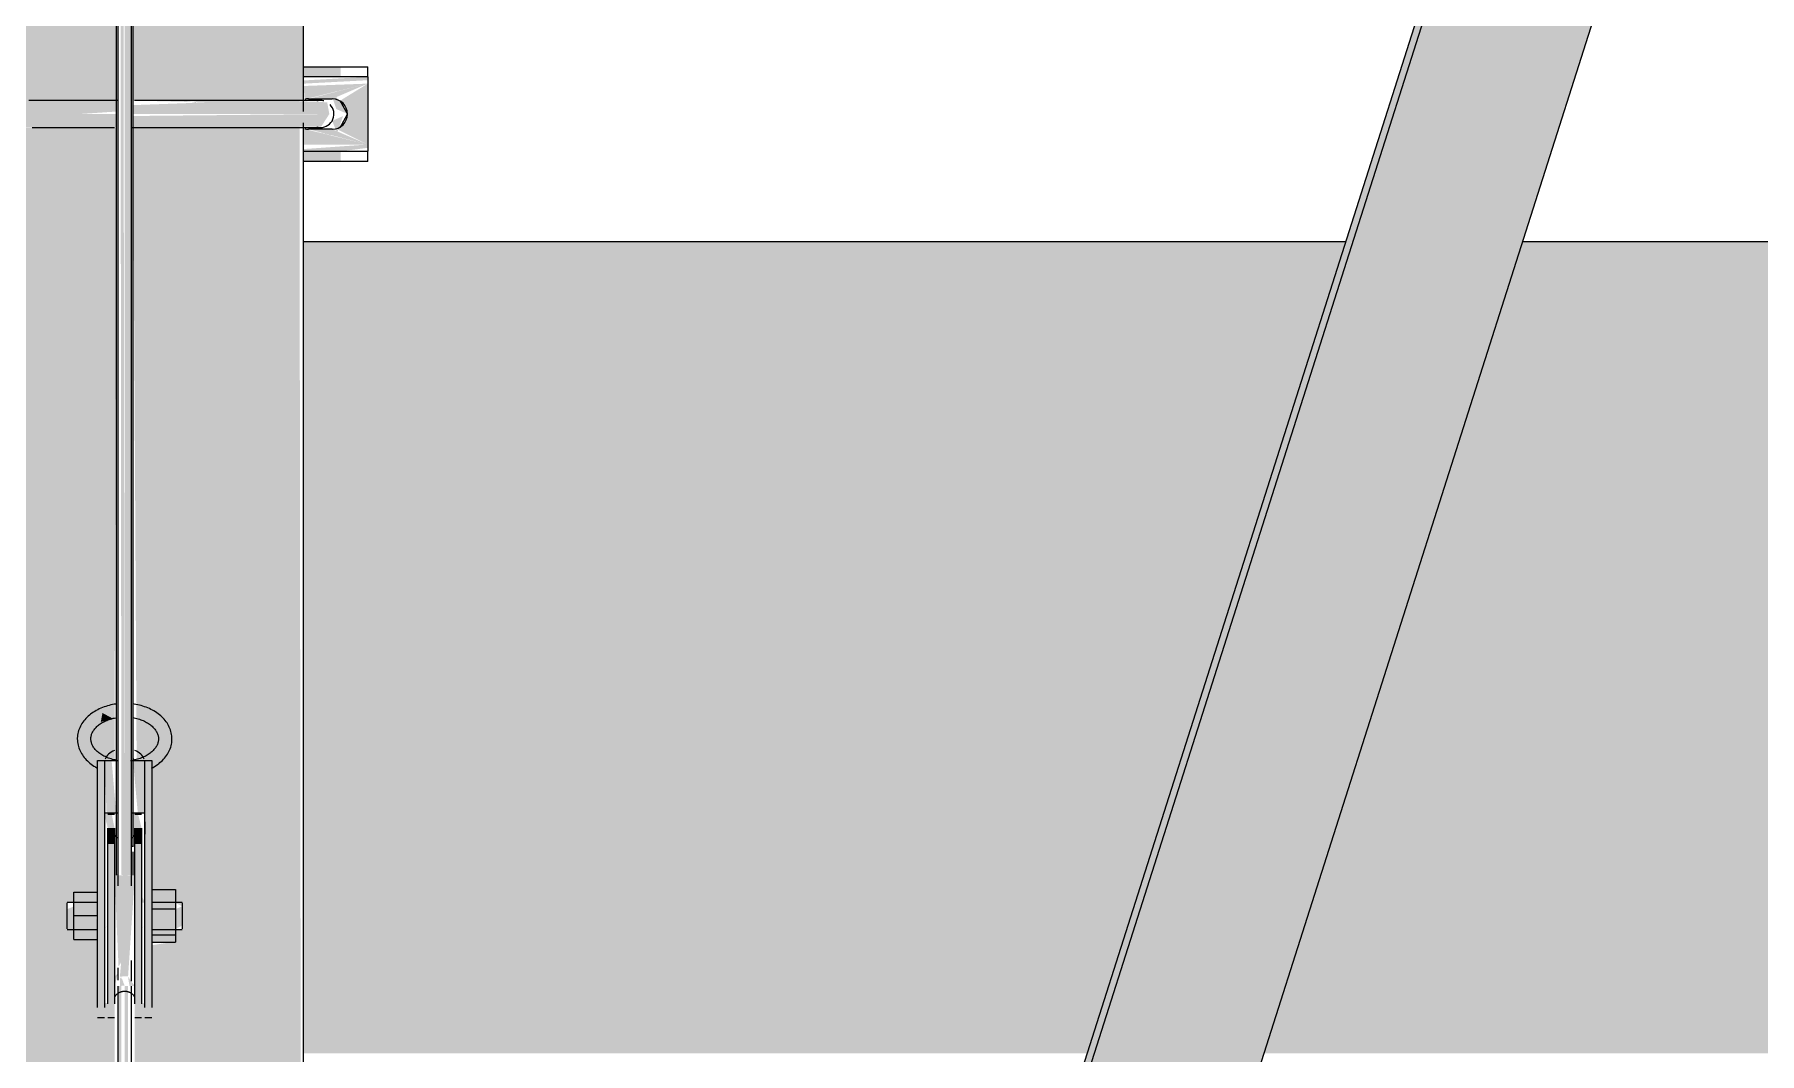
# Model space of a CAD drawing. Header units: inches. Extents: x -54868 to -186, y -265 to 853.
# Drawn here: x -25623.84 to -25591.94, y 207.64 to 226.47 of the extents above; entities that cross this region are included whole.
import ezdxf

# ---------------------------------------------------------------- set-up
doc = ezdxf.new("R2010")
doc.units = ezdxf.units.IN
doc.header["$MEASUREMENT"] = 0
doc.layers.add('M-HVAC-DUCT', color=70, linetype='Continuous', lineweight=9)
doc.layers.add('Q-SPCQ', color=91, linetype='Continuous', lineweight=9)

# ---------------------------------------------------------------- blocks, each defined once
blk = doc.blocks.new('Basketball_Backstop-Performance_Sports_Systems-3103-Ceiling_Hung - 27_-0_ to 27_-11 7_8_-652462-Section 13')
at = {"layer": 'Q-SPCQ'}
h = blk.add_hatch(color=256, dxfattribs=at)
h.paths.add_polyline_path([(-25625.126, 157.563), (-25622.294, 157.563), (-25622.294, 160.188), (-25625.39, 160.188), (-25625.374, 157.563)], flags=0)
h.paths.add_polyline_path([(-25620.718, 157.563), (-25618.958, 157.563), (-25618.974, 160.188), (-25622.044, 160.188), (-25622.044, 157.563), (-25620.852, 157.563)], flags=0)
h.paths.add_polyline_path([(-25618.974, 164.313), (-25618.861, 164.313), (-25618.936, 224.792), (-25619.937, 224.75), (-25622.013, 224.75), (-25621.948, 213.056), (-25621.669, 213.056), (-25621.669, 211.919), (-25621.794, 211.919), (-25621.794, 211.694), (-25621.669, 211.641), (-25621.669, 210.671), (-25621.231, 210.671), (-25621.231, 210.425), (-25621.106, 210.36), (-25621.106, 209.942), (-25621.231, 209.927), (-25621.317, 209.695), (-25621.669, 209.641), (-25621.669, 208.574), (-25621.794, 208.574), (-25621.856, 208.559), (-25621.981, 208.559), (-25622.044, 164.313), (-25619.071, 164.313)], flags=0)
h.paths.add_polyline_path([(-25622.356, 208.884), (-25622.294, 209.122), (-25622.356, 209.061)], flags=0)
h.paths.add_polyline_path([(-25623.323, 224.76), (-25623.656, 224.794), (-25623.479, 224.771)], flags=0)
h.paths.add_polyline_path([(-25625.172, 164.313), (-25622.294, 164.313), (-25622.356, 208.559), (-25622.481, 208.574), (-25622.544, 208.574), (-25622.669, 208.574), (-25622.669, 209.746), (-25623.106, 209.746), (-25623.106, 209.942), (-25623.231, 210.006), (-25623.231, 210.425), (-25623.106, 210.425), (-25623.031, 210.621), (-25622.669, 210.621), (-25622.669, 211.694), (-25622.544, 211.694), (-25622.544, 211.919), (-25622.669, 211.919), (-25622.611, 213.056), (-25622.356, 213.056), (-25622.325, 224.751), (-25625.486, 224.751), (-25625.407, 164.313), (-25625.374, 164.313)], flags=0)
h.paths.add_polyline_path([(-25621.856, 210.425), (-25621.794, 210.425), (-25621.856, 210.558)], flags=0)
h.paths.add_polyline_path([(-25622.356, 210.933), (-25622.325, 210.944), (-25622.356, 210.944)], flags=0)
h.paths.add_polyline_path([(-25622.013, 211.459), (-25621.981, 211.509), (-25622.013, 211.482)], flags=0)
h.paths.add_polyline_path([(-25622.611, 213.766), (-25622.544, 213.914), (-25622.39, 213.831), (-25622.544, 213.786)], flags=0)
h.paths.add_polyline_path([(-25621.025, 225.241), (-25620.852, 225.204), (-25620.852, 225.23)], flags=0)
h.paths.add_polyline_path([(-25619.801, 225.187), (-25618.861, 225.248), (-25618.861, 281.375), (-25621.231, 281.295), (-25621.231, 281.179), (-25621.106, 281.114), (-25621.106, 280.696), (-25621.231, 280.696), (-25621.317, 280.45), (-25621.669, 280.45), (-25621.669, 279.238), (-25621.231, 279.238), (-25621.231, 278.991), (-25621.106, 278.927), (-25621.106, 278.509), (-25621.231, 278.509), (-25621.317, 278.262), (-25621.669, 278.208), (-25621.669, 277.141), (-25621.794, 277.141), (-25621.856, 277.126), (-25621.981, 277.126), (-25622.013, 225.249), (-25619.832, 225.195)], flags=0)
h.paths.add_polyline_path([(-25622.356, 277.451), (-25622.325, 277.628), (-25622.356, 277.628)], flags=0)
h.paths.add_polyline_path([(-25623.656, 225.189), (-25622.325, 225.25), (-25622.356, 277.126), (-25622.481, 277.141), (-25622.544, 277.141), (-25622.669, 277.141), (-25622.669, 278.312), (-25623.106, 278.312), (-25623.106, 278.509), (-25623.231, 278.573), (-25623.231, 278.991), (-25623.106, 278.991), (-25623.02, 279.187), (-25622.669, 279.187), (-25622.737, 280.432), (-25623.106, 280.432), (-25623.106, 280.696), (-25623.231, 280.761), (-25623.231, 281.179), (-25623.106, 281.19), (-25623.106, 281.375), (-25625.486, 281.375), (-25625.448, 225.231), (-25624.853, 225.234), (-25623.559, 225.204)], flags=0)
h.paths.add_polyline_path([(-25622.356, 279.5), (-25622.32, 279.579), (-25622.356, 279.511)], flags=0)
h.paths.add_polyline_path([(-25622.018, 280.022), (-25621.981, 280.076), (-25622.018, 280.049)], flags=0)
h = blk.add_hatch(color=256, dxfattribs=at)
h.paths.add_polyline_path([(-25618.958, 157.563), (-25617.075, 157.563), (-25616.238, 160.188), (-25618.958, 160.188)], flags=0)
h.paths.add_polyline_path([(-25614.923, 164.313), (-25577.736, 280.918), (-25579.159, 281.375), (-25580.727, 281.375), (-25618.06, 164.313)], flags=0)
for points in [[(-25618.194, 164.313), (-25618.06, 164.313), (-25580.727, 281.375), (-25580.861, 281.375), (-25617.852, 165.384)], [(-25618.174, 225.687), (-25618.174, 225.875), (-25618.861, 225.875), (-25618.861, 225.687)], [(-25618.174, 224.125), (-25618.174, 224.312), (-25618.861, 224.312), (-25618.861, 224.125)], [(-25622.611, 213.766), (-25622.39, 213.831), (-25622.579, 213.933)], [(-25622.544, 211.919), (-25622.544, 213.056), (-25622.669, 213.056), (-25622.669, 211.919)], [(-25622.013, 213.056), (-25621.981, 213.056), (-25622.013, 213.128)], [(-25621.794, 211.919), (-25621.669, 211.919), (-25621.669, 213.056), (-25621.794, 213.056), (-25621.794, 212.271)], [(-25622.356, 211.509), (-25622.356, 211.807), (-25622.481, 211.807), (-25622.481, 211.509)], [(-25621.856, 211.509), (-25621.856, 211.807), (-25621.981, 211.807), (-25621.981, 211.509)], [(-25622.544, 208.574), (-25622.544, 211.694), (-25622.669, 211.694), (-25622.669, 208.574)], [(-25622.481, 208.559), (-25622.356, 208.559), (-25622.356, 211.509), (-25622.481, 211.509), (-25622.481, 208.857)], [(-25622.044, 211.435), (-25622.013, 211.482), (-25622.044, 211.482)], [(-25621.981, 208.559), (-25621.856, 208.559), (-25621.856, 211.509), (-25621.981, 211.509), (-25621.981, 208.857)], [(-25621.669, 208.574), (-25621.669, 211.694), (-25621.794, 211.694), (-25621.794, 208.574)], [(-25622.325, 210.936), (-25622.294, 210.944), (-25622.325, 210.944)], [(-25623.106, 210.183), (-25622.669, 210.183), (-25622.669, 210.621), (-25623.106, 210.621)], [(-25621.231, 210.314), (-25621.231, 210.671), (-25621.669, 210.671), (-25621.669, 210.314)], [(-25623.106, 209.746), (-25622.669, 209.746), (-25622.693, 210.183), (-25623.106, 210.183), (-25623.106, 209.927)], [(-25621.231, 209.826), (-25621.231, 210.314), (-25621.669, 210.314), (-25621.669, 209.826)], [(-25621.669, 209.695), (-25621.231, 209.695), (-25621.231, 209.826), (-25621.669, 209.826)], [(-25622.169, 145.856), (-25622.061, 145.965), (-25622.044, 146.074), (-25622.106, 208.891), (-25622.169, 208.884), (-25622.169, 146.629)]]:
    blk.add_hatch(color=256, dxfattribs=at).paths.add_polyline_path(points, flags=0)
h = blk.add_hatch(color=256, dxfattribs=at)
h.paths.add_polyline_path([(-25622.169, 210.929), (-25622.257, 279.574), (-25622.294, 279.489), (-25622.229, 210.944), (-25622.169, 210.929)], flags=0)
h.paths.add_polyline_path([(-25622.294, 279.643), (-25622.169, 279.952), (-25622.233, 280.288), (-25622.294, 280.258), (-25622.294, 279.749)], flags=0)
h = blk.add_hatch(color=256, dxfattribs=at)
h.paths.add_polyline_path([(-25622.169, 210.929), (-25622.044, 210.944), (-25622.107, 279.596), (-25622.169, 279.649), (-25622.169, 211.099)], flags=0)
h.paths.add_polyline_path([(-25622.044, 279.643), (-25622.107, 280.078), (-25622.169, 280.19), (-25622.081, 279.735), (-25622.044, 279.643)], flags=0)
h = blk.add_hatch(color=256, dxfattribs=at)
h.paths.add_polyline_path([(-25625.58, 225.562), (-25625.486, 225.628), (-25625.486, 225.687), (-25626.674, 225.625), (-25626.674, 225.562), (-25626.09, 225.562)], flags=0)
h.paths.add_polyline_path([(-25618.861, 225.562), (-25617.674, 225.625), (-25617.674, 225.687), (-25618.861, 225.621), (-25618.861, 225.591)], flags=0)
h = blk.add_hatch(color=256, dxfattribs=at)
h.paths.add_polyline_path([(-25626.674, 224.437), (-25625.486, 224.437), (-25625.507, 224.728)], flags=0)
h.paths.add_polyline_path([(-25626.674, 224.437), (-25625.58, 224.719), (-25626.018, 224.719)], flags=0)
h.paths.add_polyline_path([(-25626.674, 224.437), (-25626.158, 224.756), (-25626.289, 224.927), (-25626.261, 225.141), (-25626.09, 225.272), (-25626.674, 225.562)], flags=0)
h.paths.add_polyline_path([(-25617.674, 225.562), (-25618.861, 225.518), (-25618.84, 225.272)], flags=0)
h.paths.add_polyline_path([(-25617.674, 224.437), (-25617.674, 225.562), (-25618.19, 225.244), (-25618.059, 225.073), (-25618.087, 224.859), (-25618.257, 224.728)], flags=0)
h.paths.add_polyline_path([(-25617.674, 224.437), (-25618.33, 224.719), (-25618.768, 224.719)], flags=0)
h.paths.add_polyline_path([(-25618.861, 224.437), (-25617.674, 224.437), (-25618.861, 224.728), (-25618.861, 224.482)], flags=0)
h.paths.add_polyline_path([(-25626.674, 225.562), (-25626.018, 225.281), (-25625.58, 225.281)], flags=0)
h.paths.add_polyline_path([(-25625.486, 225.263), (-25625.486, 225.562), (-25626.674, 225.562), (-25625.507, 225.272)], flags=0)
h.paths.add_polyline_path([(-25618.768, 225.281), (-25618.33, 225.281), (-25617.674, 225.562)], flags=0)
h = blk.add_hatch(color=256, dxfattribs=at)
h.paths.add_polyline_path([(-25618.358, 224.608), (-25618.369, 224.616), (-25618.644, 224.679)], flags=0)
h.paths.add_polyline_path([(-25618.231, 224.676), (-25618.131, 224.962), (-25618.332, 224.875), (-25618.257, 224.688)], flags=0)
h.paths.add_polyline_path([(-25626.117, 224.676), (-25626.032, 224.728), (-25626.09, 224.907), (-25626.261, 224.926), (-25626.135, 224.706)], flags=0)
h.paths.add_polyline_path([(-25625.564, 224.714), (-25625.507, 224.805), (-25625.565, 224.728)], flags=0)
h.paths.add_polyline_path([(-25618.049, 225.002), (-25618.159, 225.199), (-25618.257, 225.312), (-25618.315, 225.272), (-25618.257, 225.093), (-25618.059, 225.006)], flags=0)
h.paths.add_polyline_path([(-25626.299, 225.002), (-25626.015, 225.125), (-25626.117, 225.324), (-25626.297, 225.012)], flags=0)
h.paths.add_polyline_path([(-25625.711, 225.315), (-25625.704, 225.321), (-25625.979, 225.384)], flags=0)
h = blk.add_hatch(color=256, dxfattribs=at)
h.paths.add_polyline_path([(-25623.012, 225), (-25622.325, 225.046), (-25622.325, 225.242), (-25623.656, 225.243), (-25625.821, 225.231), (-25625.963, 225), (-25623.479, 225)], flags=0)
h.paths.add_polyline_path([(-25618.533, 225), (-25618.385, 225), (-25618.424, 225.217), (-25619.188, 225.248), (-25620.001, 225.239), (-25622.013, 225.165), (-25622.013, 225), (-25618.652, 225)], flags=0)
h = blk.add_hatch(color=256, dxfattribs=at)
h.paths.add_polyline_path([(-25624.364, 224.75), (-25622.325, 224.758), (-25622.325, 225), (-25625.963, 225), (-25625.814, 224.77), (-25625.603, 224.817), (-25625.094, 224.751), (-25624.401, 224.75)], flags=0)
h.paths.add_polyline_path([(-25619.984, 224.75), (-25618.534, 224.77), (-25618.385, 225), (-25622.013, 224.964), (-25622.013, 224.759), (-25620.852, 224.758)], flags=0)
h = blk.add_hatch(color=256, dxfattribs=at)
h.paths.add_polyline_path([(-25618.174, 224.312), (-25617.674, 224.375), (-25617.674, 224.437), (-25618.861, 224.353), (-25618.861, 224.312)], flags=0)
h.paths.add_polyline_path([(-25626.674, 224.312), (-25625.486, 224.375), (-25625.507, 224.437), (-25626.674, 224.375), (-25626.674, 224.317)], flags=0)
h = blk.add_hatch(color=256, dxfattribs=at)
h.paths.add_polyline_path([(-25622.325, 212.083), (-25622.41, 213.056), (-25622.544, 213.056), (-25622.503, 212.083), (-25622.333, 212.083)], flags=0)
h.paths.add_polyline_path([(-25621.834, 212.083), (-25621.794, 212.083), (-25621.794, 213.056), (-25622.014, 213.056), (-25621.926, 212.083)], flags=0)
h = blk.add_hatch(color=256, dxfattribs=at)
h.paths.add_polyline_path([(-25622.356, 211.641), (-25622.325, 211.641), (-25622.411, 212.083), (-25622.544, 212.061), (-25622.481, 211.807), (-25622.356, 211.807)], flags=0)
h.paths.add_polyline_path([(-25622.013, 211.641), (-25621.981, 211.641), (-25621.954, 211.807), (-25621.856, 211.807), (-25621.926, 212.083), (-25622.013, 212.083), (-25622.013, 211.807)], flags=0)
h = blk.add_hatch(color=256, dxfattribs=at)
h.paths.add_polyline_path([(-25622.169, 208.894), (-25622.258, 209.061), (-25622.258, 208.889)], flags=0)
h.paths.add_polyline_path([(-25621.981, 208.884), (-25622.108, 209.061), (-25622.079, 208.889), (-25622.05, 208.888)], flags=0)
h.paths.add_polyline_path([(-25622.258, 209.061), (-25622.105, 209.069), (-25621.981, 210.933), (-25622.356, 210.933), (-25622.282, 209.246), (-25622.233, 209.328), (-25622.257, 209.069)], flags=0)
h = blk.add_hatch(color=256, dxfattribs=at)
h.paths.add_polyline_path([(-25622.544, 209.942), (-25622.481, 210.006), (-25622.544, 209.958)], flags=0)
h.paths.add_polyline_path([(-25623.106, 209.942), (-25623.106, 210.36), (-25623.231, 210.308), (-25623.231, 209.942)], flags=0)
h.paths.add_polyline_path([(-25621.231, 209.942), (-25621.106, 210.006), (-25621.106, 210.36), (-25621.231, 210.308), (-25621.231, 209.943)], flags=0)
h.paths.add_polyline_path([(-25621.856, 209.942), (-25621.794, 210.023), (-25621.856, 209.95)], flags=0)
h = blk.add_hatch(color=256, dxfattribs=at)
h.paths.add_polyline_path([(-25622.169, 208.894), (-25622.233, 209.062), (-25622.231, 209.011), (-25622.169, 208.895)], flags=0)
h.paths.add_polyline_path([(-25622.169, 145.856), (-25622.233, 208.891), (-25622.294, 208.884), (-25622.227, 145.882), (-25622.197, 145.862)], flags=0)
for p, q in [((-25618.861, 225.045), (-25618.861, 281.375)), ((-25580.861, 281.375), (-25618.194, 164.313)), ((-25618.06, 164.313), (-25580.727, 281.375)), ((-25614.923, 164.313), (-25577.736, 280.918)), ((-25622.294, 279.542), (-25622.294, 210.741)), ((-25622.044, 210.741), (-25622.044, 279.542)), ((-25622.325, 277.914), (-25622.325, 210.936)), ((-25622.013, 211.459), (-25622.013, 277.914)), ((-25618.861, 225.875), (-25618.174, 225.875)), ((-25618.174, 225.875), (-25617.674, 225.875)), ((-25617.674, 225.687), (-25617.674, 225.875)), ((-25617.674, 225.719), (-25617.674, 225.875)), ((-25618.174, 225.687), (-25618.861, 225.687)), ((-25617.674, 225.687), (-25618.174, 225.687)), ((-25617.674, 225.687), (-25617.674, 225.562)), ((-25617.674, 225.562), (-25617.674, 224.437)), ((-25618.768, 225.281), (-25618.33, 225.281)), ((-25618.046, 225.004), (-25618.186, 225.246)), ((-25618.186, 224.754), (-25618.046, 224.996)), ((-25618.861, 164.313), (-25618.861, 224.839)), ((-25618.33, 224.719), (-25618.768, 224.719)), ((-25618.861, 224.312), (-25618.174, 224.312)), ((-25618.174, 224.312), (-25617.674, 224.312)), ((-25617.674, 224.437), (-25617.674, 224.312)), ((-25617.674, 224.125), (-25617.674, 224.312)), ((-25617.674, 224.125), (-25617.674, 224.281)), ((-25618.174, 224.125), (-25618.861, 224.125)), ((-25617.674, 224.125), (-25618.174, 224.125)), ((-25622.669, 211.919), (-25622.669, 213.056)), ((-25622.669, 213.056), (-25622.544, 213.056)), ((-25622.544, 213.056), (-25622.303, 213.056)), ((-25622.544, 213.056), (-25622.544, 211.919)), ((-25622.06, 213.056), (-25621.794, 213.056)), ((-25621.794, 211.919), (-25621.794, 213.056)), ((-25621.794, 213.056), (-25621.669, 213.056)), ((-25621.669, 213.056), (-25621.669, 211.919)), ((-25622.669, 208.491), (-25622.669, 211.919)), ((-25622.303, 212.083), (-25622.544, 212.083)), ((-25622.544, 211.919), (-25622.544, 211.694)), ((-25622.544, 211.919), (-25622.544, 208.491)), ((-25622.356, 212.058), (-25622.481, 212.058)), ((-25622.481, 211.509), (-25622.481, 211.807)), ((-25622.356, 211.807), (-25622.356, 211.509)), ((-25621.794, 212.083), (-25622.034, 212.083)), ((-25621.856, 212.058), (-25621.981, 212.058)), ((-25621.981, 211.509), (-25621.981, 211.807)), ((-25621.856, 211.807), (-25621.856, 211.509)), ((-25621.794, 208.491), (-25621.794, 211.919)), ((-25621.794, 211.919), (-25621.794, 211.694)), ((-25621.669, 211.919), (-25621.669, 208.491)), ((-25622.481, 208.559), (-25622.481, 211.509)), ((-25622.356, 211.509), (-25622.356, 208.559)), ((-25621.981, 208.559), (-25621.981, 211.509)), ((-25621.856, 211.509), (-25621.856, 208.559)), ((-25622.013, 210.936), (-25622.013, 211.368)), ((-25623.106, 210.183), (-25623.106, 210.621)), ((-25623.106, 210.621), (-25622.669, 210.621)), ((-25621.669, 210.671), (-25621.231, 210.671)), ((-25621.231, 210.671), (-25621.231, 210.314)), ((-25622.669, 210.433), (-25623.231, 210.433)), ((-25623.231, 210.36), (-25623.231, 210.425)), ((-25623.231, 209.942), (-25623.231, 210.36)), ((-25623.106, 209.746), (-25623.106, 210.183)), ((-25622.669, 210.183), (-25623.106, 210.183)), ((-25621.106, 210.433), (-25621.669, 210.433)), ((-25621.669, 210.314), (-25621.231, 210.314)), ((-25621.231, 210.314), (-25621.231, 209.826)), ((-25621.106, 210.425), (-25621.106, 210.36)), ((-25621.106, 210.36), (-25621.106, 209.942)), ((-25623.231, 209.933), (-25622.669, 209.933)), ((-25621.669, 209.933), (-25621.106, 209.933)), ((-25623.106, 209.746), (-25622.669, 209.746)), ((-25621.231, 209.826), (-25621.669, 209.826)), ((-25621.669, 209.695), (-25621.231, 209.695)), ((-25621.231, 209.826), (-25621.231, 209.695)), ((-25622.294, 209.226), (-25622.294, 208.997)), ((-25622.044, 208.977), (-25622.044, 209.362)), ((-25622.294, 208.887), (-25622.294, 145.456)), ((-25622.044, 145.456), (-25622.044, 208.887)), ((-25622.669, 208.308), (-25622.544, 208.308)), ((-25622.481, 208.308), (-25622.356, 208.308)), ((-25621.981, 208.308), (-25621.856, 208.308)), ((-25621.794, 208.308), (-25621.669, 208.308))]:
    blk.add_line(p, q, dxfattribs=at)
at = {"layer": 'Q-SPCQ', "flags": 128}
for points in [[(-25622.299, 225.25), (-25622.425, 225.25), (-25622.569, 225.25), (-25622.713, 225.25), (-25622.856, 225.25), (-25622.998, 225.25), (-25623.138, 225.25), (-25623.277, 225.25), (-25623.414, 225.25), (-25623.549, 225.25), (-25623.682, 225.25), (-25623.813, 225.25), (-25623.941, 225.25)], [(-25618.549, 225.25), (-25618.552, 225.25), (-25618.561, 225.25), (-25618.575, 225.25), (-25618.595, 225.25), (-25618.621, 225.25), (-25618.653, 225.25), (-25618.69, 225.25), (-25618.733, 225.25), (-25618.781, 225.25), (-25618.835, 225.25), (-25618.894, 225.25), (-25618.959, 225.25), (-25619.028, 225.25), (-25619.103, 225.25), (-25619.182, 225.25), (-25619.266, 225.25), (-25619.355, 225.25), (-25619.449, 225.25), (-25619.546, 225.25), (-25619.648, 225.25), (-25619.754, 225.25), (-25619.864, 225.25), (-25619.978, 225.25), (-25620.095, 225.25), (-25620.215, 225.25), (-25620.339, 225.25), (-25620.465, 225.25), (-25620.595, 225.25), (-25620.726, 225.25), (-25620.86, 225.25), (-25620.997, 225.25), (-25621.135, 225.25), (-25621.274, 225.25), (-25621.415, 225.25), (-25621.558, 225.25), (-25621.701, 225.25), (-25621.845, 225.25), (-25621.99, 225.25)], [(-25623.882, 224.75), (-25623.753, 224.75), (-25623.622, 224.75), (-25623.487, 224.75), (-25623.351, 224.75), (-25623.213, 224.75), (-25623.074, 224.75), (-25622.932, 224.75), (-25622.79, 224.75), (-25622.647, 224.75), (-25622.503, 224.75), (-25622.358, 224.75)], [(-25622.039, 224.75), (-25621.923, 224.75), (-25621.779, 224.75), (-25621.635, 224.75), (-25621.492, 224.75), (-25621.35, 224.75), (-25621.21, 224.75), (-25621.071, 224.75), (-25620.934, 224.75), (-25620.798, 224.75), (-25620.665, 224.75), (-25620.535, 224.75), (-25620.407, 224.75), (-25620.282, 224.75), (-25620.16, 224.75), (-25620.041, 224.75), (-25619.925, 224.75), (-25619.813, 224.75), (-25619.705, 224.75), (-25619.601, 224.75), (-25619.501, 224.75), (-25619.405, 224.75), (-25619.314, 224.75), (-25619.227, 224.75), (-25619.145, 224.75), (-25619.068, 224.75), (-25618.995, 224.75), (-25618.928, 224.75), (-25618.866, 224.75), (-25618.81, 224.75), (-25618.758, 224.75), (-25618.713, 224.75), (-25618.672, 224.75), (-25618.638, 224.75), (-25618.609, 224.75), (-25618.585, 224.75), (-25618.568, 224.75), (-25618.556, 224.75), (-25618.55, 224.75), (-25618.549, 224.75)], [(-25622.327, 214.098), (-25622.36, 214.093), (-25622.392, 214.087), (-25622.425, 214.081), (-25622.457, 214.073), (-25622.488, 214.064), (-25622.519, 214.055), (-25622.55, 214.044), (-25622.58, 214.033), (-25622.61, 214.02), (-25622.639, 214.007), (-25622.667, 213.993), (-25622.695, 213.978), (-25622.722, 213.963), (-25622.748, 213.946), (-25622.774, 213.929), (-25622.798, 213.911), (-25622.822, 213.892), (-25622.845, 213.872), (-25622.866, 213.851), (-25622.887, 213.83), (-25622.907, 213.808), (-25622.925, 213.785), (-25622.943, 213.762), (-25622.959, 213.737), (-25622.974, 213.713), (-25622.987, 213.687), (-25622.999, 213.661), (-25623.01, 213.635), (-25623.02, 213.608), (-25623.027, 213.581), (-25623.034, 213.553), (-25623.039, 213.525), (-25623.042, 213.497), (-25623.044, 213.469), (-25623.044, 213.453)], [(-25621.294, 213.453), (-25621.295, 213.482), (-25621.297, 213.51), (-25621.301, 213.538), (-25621.307, 213.566), (-25621.314, 213.593), (-25621.322, 213.62), (-25621.332, 213.647), (-25621.344, 213.673), (-25621.357, 213.699), (-25621.371, 213.724), (-25621.386, 213.749), (-25621.403, 213.772), (-25621.421, 213.796), (-25621.44, 213.818), (-25621.46, 213.84), (-25621.481, 213.861), (-25621.503, 213.881), (-25621.526, 213.9), (-25621.551, 213.919), (-25621.575, 213.937), (-25621.601, 213.954), (-25621.628, 213.97), (-25621.655, 213.985), (-25621.683, 214), (-25621.712, 214.014), (-25621.741, 214.026), (-25621.771, 214.038), (-25621.802, 214.049), (-25621.832, 214.059), (-25621.864, 214.068), (-25621.896, 214.076), (-25621.928, 214.084), (-25621.96, 214.09), (-25621.993, 214.096), (-25622.026, 214.1)], [(-25622.794, 213.453), (-25622.793, 213.468), (-25622.792, 213.482), (-25622.79, 213.496), (-25622.787, 213.51), (-25622.784, 213.524), (-25622.779, 213.539), (-25622.774, 213.553), (-25622.768, 213.567), (-25622.76, 213.582), (-25622.752, 213.596), (-25622.743, 213.61), (-25622.733, 213.624), (-25622.723, 213.638), (-25622.711, 213.652), (-25622.698, 213.666), (-25622.684, 213.68), (-25622.67, 213.693), (-25622.654, 213.706), (-25622.638, 213.718), (-25622.621, 213.731), (-25622.602, 213.743), (-25622.584, 213.754), (-25622.564, 213.765), (-25622.543, 213.776), (-25622.522, 213.786), (-25622.501, 213.795), (-25622.478, 213.804), (-25622.455, 213.813), (-25622.432, 213.82), (-25622.407, 213.827), (-25622.383, 213.834), (-25622.358, 213.839), (-25622.333, 213.844)], [(-25622.019, 213.847), (-25621.993, 213.842), (-25621.968, 213.837), (-25621.943, 213.831), (-25621.919, 213.824), (-25621.895, 213.817), (-25621.872, 213.809), (-25621.849, 213.8), (-25621.827, 213.791), (-25621.805, 213.781), (-25621.785, 213.771), (-25621.765, 213.76), (-25621.745, 213.749), (-25621.727, 213.737), (-25621.709, 213.725), (-25621.692, 213.713), (-25621.676, 213.7), (-25621.661, 213.687), (-25621.647, 213.673), (-25621.634, 213.66), (-25621.621, 213.646), (-25621.61, 213.632), (-25621.6, 213.618), (-25621.59, 213.603), (-25621.581, 213.589), (-25621.574, 213.575), (-25621.567, 213.561), (-25621.561, 213.546), (-25621.556, 213.532), (-25621.552, 213.518), (-25621.549, 213.504), (-25621.546, 213.489), (-25621.545, 213.475), (-25621.544, 213.461), (-25621.544, 213.453)], [(-25623.044, 213.453), (-25623.043, 213.425), (-25623.041, 213.397), (-25623.037, 213.369), (-25623.031, 213.341), (-25623.024, 213.314), (-25623.015, 213.286), (-25623.005, 213.26), (-25622.994, 213.234), (-25622.981, 213.208), (-25622.967, 213.183), (-25622.951, 213.158), (-25622.935, 213.134), (-25622.917, 213.111), (-25622.898, 213.089), (-25622.878, 213.067), (-25622.856, 213.046), (-25622.834, 213.026), (-25622.811, 213.006), (-25622.787, 212.988), (-25622.762, 212.97), (-25622.736, 212.953), (-25622.71, 212.937), (-25622.682, 212.921)], [(-25622.319, 213.06), (-25622.344, 213.065), (-25622.369, 213.07), (-25622.394, 213.076), (-25622.419, 213.083), (-25622.442, 213.09), (-25622.466, 213.098), (-25622.489, 213.107), (-25622.511, 213.116), (-25622.532, 213.126), (-25622.553, 213.136), (-25622.573, 213.147), (-25622.592, 213.158), (-25622.611, 213.17), (-25622.629, 213.182), (-25622.645, 213.194), (-25622.661, 213.207), (-25622.677, 213.22), (-25622.691, 213.234), (-25622.704, 213.247), (-25622.716, 213.261), (-25622.728, 213.275), (-25622.738, 213.289), (-25622.748, 213.303), (-25622.756, 213.318), (-25622.764, 213.332), (-25622.771, 213.346), (-25622.776, 213.361), (-25622.781, 213.375), (-25622.785, 213.389), (-25622.789, 213.403), (-25622.791, 213.417), (-25622.793, 213.432), (-25622.794, 213.446), (-25622.794, 213.453)], [(-25621.544, 213.453), (-25621.544, 213.439), (-25621.545, 213.425), (-25621.547, 213.411), (-25621.55, 213.397), (-25621.554, 213.383), (-25621.558, 213.368), (-25621.564, 213.354), (-25621.57, 213.34), (-25621.577, 213.325), (-25621.585, 213.311), (-25621.594, 213.297), (-25621.604, 213.283), (-25621.615, 213.269), (-25621.627, 213.255), (-25621.64, 213.241), (-25621.653, 213.227), (-25621.668, 213.214), (-25621.683, 213.201), (-25621.7, 213.188), (-25621.717, 213.176), (-25621.735, 213.164), (-25621.754, 213.153), (-25621.774, 213.142), (-25621.794, 213.131), (-25621.815, 213.121), (-25621.837, 213.112), (-25621.859, 213.103), (-25621.883, 213.094), (-25621.906, 213.087), (-25621.93, 213.08), (-25621.955, 213.073), (-25621.98, 213.068), (-25622.005, 213.063)], [(-25621.67, 212.914), (-25621.643, 212.928), (-25621.616, 212.944), (-25621.589, 212.961), (-25621.564, 212.978), (-25621.539, 212.996), (-25621.516, 213.015), (-25621.493, 213.035), (-25621.471, 213.056), (-25621.451, 213.077), (-25621.431, 213.099), (-25621.412, 213.122), (-25621.395, 213.145), (-25621.379, 213.169), (-25621.364, 213.194), (-25621.35, 213.22), (-25621.338, 213.246), (-25621.327, 213.272), (-25621.318, 213.299), (-25621.31, 213.326), (-25621.304, 213.354), (-25621.299, 213.382), (-25621.296, 213.41), (-25621.294, 213.438), (-25621.294, 213.453)], [(-25622.356, 211.683), (-25622.352, 211.676), (-25622.346, 211.668), (-25622.341, 211.661), (-25622.336, 211.655), (-25622.33, 211.648), (-25622.324, 211.642), (-25622.317, 211.636), (-25622.311, 211.63), (-25622.304, 211.624), (-25622.297, 211.619)], [(-25622.041, 211.619), (-25622.034, 211.624), (-25622.027, 211.63), (-25622.02, 211.636), (-25622.014, 211.642), (-25622.008, 211.648), (-25622.002, 211.655), (-25621.996, 211.662), (-25621.991, 211.669), (-25621.986, 211.676), (-25621.981, 211.683)], [(-25621.981, 208.683), (-25621.986, 208.69), (-25621.991, 208.698), (-25621.996, 208.705), (-25622.002, 208.711), (-25622.008, 208.718), (-25622.014, 208.724), (-25622.02, 208.73), (-25622.027, 208.736), (-25622.034, 208.742), (-25622.041, 208.747), (-25622.048, 208.752), (-25622.056, 208.757), (-25622.063, 208.761), (-25622.071, 208.765), (-25622.079, 208.769), (-25622.087, 208.772), (-25622.095, 208.775), (-25622.104, 208.778), (-25622.112, 208.781), (-25622.121, 208.783), (-25622.129, 208.784), (-25622.138, 208.786), (-25622.147, 208.787), (-25622.156, 208.788), (-25622.164, 208.788), (-25622.173, 208.788), (-25622.182, 208.788), (-25622.191, 208.787), (-25622.2, 208.786), (-25622.208, 208.784), (-25622.217, 208.783), (-25622.225, 208.78), (-25622.234, 208.778), (-25622.242, 208.775), (-25622.25, 208.772), (-25622.259, 208.769), (-25622.267, 208.765), (-25622.274, 208.761), (-25622.282, 208.757), (-25622.289, 208.752), (-25622.297, 208.747), (-25622.304, 208.742), (-25622.311, 208.736), (-25622.317, 208.73), (-25622.324, 208.724), (-25622.33, 208.718), (-25622.336, 208.711), (-25622.341, 208.705), (-25622.347, 208.698), (-25622.352, 208.69), (-25622.356, 208.683)]]:
    blk.add_lwpolyline(points, dxfattribs=at)
at = {"layer": 'Q-SPCQ'}
for centre, radius, start, end in [((-25618.768, 225), 0.281, 90, 105), ((-25618.549, 225), 0.25, 90, 105), ((-25618.549, 225), 0.25, 75, 90), ((-25618.549, 225), 0.25, 270, 45), ((-25618.33, 225), 0.281, 270, 90), ((-25618.768, 225), 0.281, 255, 270), ((-25618.549, 225), 0.25, 255, 270)]:
    blk.add_arc(centre, radius, start, end, dxfattribs=at)
for start_param, end_param in [(2.094395, 2.879793), (0.261799, 1.047198)]:
    blk.add_ellipse((-25622.169, 213.011), major_axis=(0.375, 0), ratio=0.707107, start_param=start_param, end_param=end_param, dxfattribs=at)

msp = doc.modelspace()

# ---------------------------------------------------------------- hatches: boundary and pattern name
at = {"layer": 'M-HVAC-DUCT'}
h = msp.add_hatch(color=256, dxfattribs=at)
h.paths.add_polyline_path([(-25863.89023, 207.64103), (-25826.32773, 207.64103), (-25826.32773, 222.64103), (-25863.89023, 222.64103), (-25863.89023, 210.24576)], flags=0)
h.paths.add_polyline_path([(-24977.6758, 207.64103), (-24982.45948, 222.64103), (-25596.32097, 222.64103), (-25601.10465, 207.64103), (-24981.53176, 207.64103)], flags=0)
h.paths.add_polyline_path([(-24974.40453, 207.64103), (-24959.91903, 207.64103), (-24959.93326, 222.64103), (-24979.18822, 222.64103), (-24974.77158, 208.79195)], flags=0)
h.paths.add_polyline_path([(-25824.45273, 207.64103), (-25822.32773, 207.64103), (-25822.32773, 222.64103), (-25824.45273, 222.64103), (-25824.45273, 210.18127)], flags=0)
h.paths.add_polyline_path([(-24270.89023, 207.64103), (-24270.89023, 222.64103), (-24704.42965, 222.57901), (-24712.21127, 207.64103), (-24290.37426, 207.64103)], flags=0)
h.paths.add_polyline_path([(-25759.03135, 207.64103), (-25643.24319, 207.64103), (-25648.02687, 222.64103), (-25743.94803, 222.64103), (-25759.081, 211.20472), (-25758.88752, 210.80936), (-25758.78607, 210.3414), (-25758.80813, 209.85715), (-25758.93724, 209.43306), (-25759.1076, 209.1224), (-25759.57957, 208.65044), (-25759.89023, 208.48007), (-25760.31431, 208.35097), (-25760.91189, 208.33753), (-25761.26652, 208.43036), (-25761.66907, 208.49074), (-25762.23722, 207.64103), (-25759.08395, 207.64103)], flags=0)
h.paths.add_polyline_path([(-25604.37592, 207.64103), (-25599.59224, 222.64103), (-25618.86142, 222.64103), (-25618.86142, 207.64103)], flags=0)
h.paths.add_polyline_path([(-25625.48642, 207.64103), (-25625.48642, 222.64103), (-25644.75561, 222.64103), (-25639.97193, 207.64103), (-25629.49192, 207.64103)], flags=0)
h.paths.add_polyline_path([(-25815.70273, 207.64103), (-25762.54057, 207.679), (-25761.83545, 208.73839), (-25762.30967, 209.35577), (-25762.64655, 210.13711), (-25763.46865, 212.30438), (-25763.35752, 212.52535), (-25763.60123, 212.87891), (-25763.22623, 213.14407), (-25762.9276, 212.84544), (-25762.83638, 212.93666), (-25769.89526, 222.64103), (-25815.70273, 222.64103), (-25815.70273, 210.16696)], flags=0)
h.paths.add_polyline_path([(-24817.38186, 207.64103), (-24816.51826, 207.64103), (-24817.20273, 208.55926), (-24817.98189, 208.32891), (-24818.46614, 208.35097), (-24818.68214, 208.38808), (-24819.20089, 208.65044), (-24819.67285, 209.1224), (-24819.84321, 209.43306), (-24819.98426, 209.92668), (-24819.99438, 210.3414), (-24819.89293, 210.80936), (-24819.81978, 211.29566), (-24834.83242, 222.64103), (-24930.75358, 222.64103), (-24935.53726, 207.64103), (-24817.65494, 207.64103)], flags=0)
h.paths.add_polyline_path([(-24816.21338, 207.64103), (-24763.07773, 207.64103), (-24763.07773, 222.64103), (-24808.94118, 222.56406), (-24815.94407, 212.93666), (-24815.79793, 212.90035), (-24815.44438, 213.14407), (-24815.17922, 212.76907), (-24815.47785, 212.47044), (-24815.2676, 212.26019), (-24816.62906, 209.0731), (-24816.945, 208.68917), (-24816.83649, 208.53371)], flags=0)
h.paths.add_polyline_path([(-24953.29403, 207.64103), (-24938.80852, 207.64103), (-24934.02484, 222.64103), (-24953.29403, 222.64103), (-24953.29403, 208.75684)], flags=0)
h.paths.add_polyline_path([(-24714.32542, 207.64103), (-24706.5115, 222.64103), (-24752.45273, 222.57214), (-24752.45273, 207.64103), (-24739.62664, 207.64103)], flags=0)
h.paths.add_polyline_path([(-24756.45273, 207.64103), (-24754.32773, 207.64103), (-24754.32773, 222.64103), (-24756.45273, 222.57157), (-24756.45273, 208.43498)], flags=0)
h.paths.add_polyline_path([(-24818.10447, 209.90652), (-24818.26523, 209.96656), (-24818.41848, 210.20578), (-24818.35673, 210.00717), (-24818.17598, 209.90652), (-24818.11104, 209.9114)], flags=0)
h.paths.add_polyline_path([(-25760.60447, 209.90652), (-25760.41861, 210.01382), (-25760.4996, 209.98218), (-25760.61104, 209.9114)], flags=0)
h.paths.add_polyline_path([(-25760.42372, 210.05806), (-25760.36197, 210.16034), (-25760.42372, 210.05874)], flags=0)
h.paths.add_polyline_path([(-25760.87454, 210.06577), (-25760.86687, 210.22902), (-25760.91834, 210.15927), (-25760.88171, 210.06888)], flags=0)
h.paths.add_polyline_path([(-24817.90591, 210.06577), (-24817.86197, 210.16034), (-24817.92363, 210.09115)], flags=0)
h.paths.add_polyline_path([(-25759.22687, 211.40784), (-25744.36268, 222.64103), (-25769.50883, 222.64103), (-25762.39052, 212.92232), (-25759.53027, 211.69423), (-25759.26313, 211.44207)], flags=0)
h.paths.add_polyline_path([(-24819.55358, 211.40784), (-24818.96752, 211.85251), (-24818.18581, 212.18954), (-24816.24392, 213.05568), (-24809.27162, 222.64103), (-24834.31112, 222.56043), (-24819.58489, 211.43151)], flags=0)

# ---------------------------------------------------------------- linework, layer by layer
for p, q in [((-25599.59224, 222.64103), (-25618.86142, 222.64103)), ((-24982.45948, 222.64103), (-25596.32097, 222.64103))]:
    msp.add_line(p, q, dxfattribs=at)

# ---------------------------------------------------------------- block references
at = {"layer": 'Q-SPCQ'}
msp.add_blockref('Basketball_Backstop-Performance_Sports_Systems-3103-Ceiling_Hung - 27_-0_ to 27_-11 7_8_-652462-Section 13', (0, 0), dxfattribs=at)

doc.saveas('drawing.dxf')
